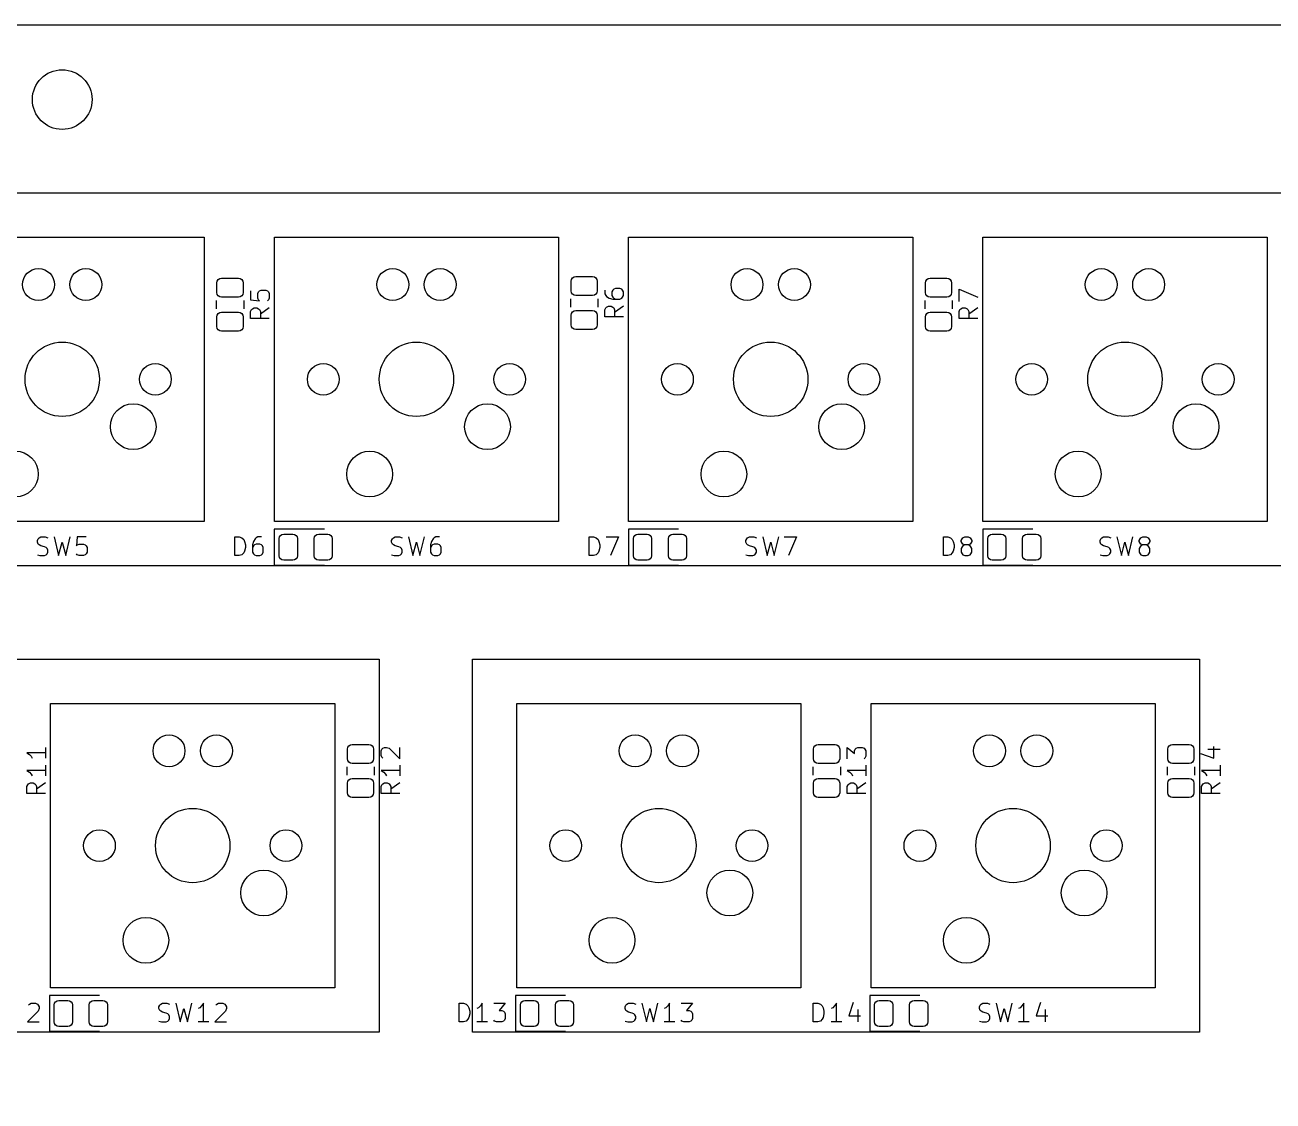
# Model space of a CAD drawing. Header units: millimetres. Extents: x 0 to 485, y -84 to 360.
# Drawn here: x 376 to 442.9, y 194.3 to 252 of the extents above; entities that cross this region are included whole.
import ezdxf

# ---------------------------------------------------------------- set-up
doc = ezdxf.new("R2010")
doc.units = ezdxf.units.MM
doc.layers.get('0').update_dxf_attribs({"lineweight": 25})
doc.layers.add('Import', color=16, linetype='Continuous', lineweight=25, true_color=0x800000)
doc.layers.add('Mounting Holes', color=9, linetype='Continuous', lineweight=25, true_color=0xc0c0c0)

msp = doc.modelspace()

# ---------------------------------------------------------------- linework, layer by layer
for p, q in [((292, 243), (464, 243)), ((464, 223), (292, 223)), ((337, 218), (395, 218)), ((395, 218), (395, 198)), ((400, 198), (400, 218)), ((400, 218), (439, 218)), ((439, 218), (439, 198)), ((395, 198), (337, 198)), ((439, 198), (400, 198))]:
    msp.add_line(p, q)
at = {"layer": 'Import', "flags": 128}
for points in [[(280, 252), (468, 252), (468, 18), (280, 18), (280, 252)], [(370.38, 240.62), (385.62, 240.62)], [(385.62, 240.62), (385.62, 225.38)], [(389.38, 240.62), (404.62, 240.62)], [(389.38, 225.38), (389.38, 240.62)], [(404.62, 240.62), (404.62, 225.38)], [(408.38, 240.62), (423.62, 240.62)], [(408.38, 225.38), (408.38, 240.62)], [(423.62, 240.62), (423.62, 225.38)], [(427.38, 240.62), (442.62, 240.62)], [(427.38, 225.38), (427.38, 240.62)], [(442.62, 240.62), (442.62, 225.38)], [(387.45, 238.425), (387.5457, 238.406), (387.6268, 238.3518), (387.681, 238.2707), (387.7, 238.175), (387.7, 237.65), (387.681, 237.5543), (387.6268, 237.4732), (387.5457, 237.419), (387.45, 237.4), (386.55, 237.4), (386.4543, 237.419), (386.3732, 237.4732), (386.319, 237.5543), (386.3, 237.65), (386.3, 238.175), (386.319, 238.2707), (386.3732, 238.3518), (386.4543, 238.406), (386.55, 238.425), (387.45, 238.425)], [(406.45, 238.5125), (406.5457, 238.4935), (406.6268, 238.4393), (406.681, 238.3582), (406.7, 238.2625), (406.7, 237.7375), (406.681, 237.6418), (406.6268, 237.5607), (406.5457, 237.5065), (406.45, 237.4875), (405.55, 237.4875), (405.4543, 237.5065), (405.3732, 237.5607), (405.319, 237.6418), (405.3, 237.7375), (405.3, 238.2625), (405.319, 238.3582), (405.3732, 238.4393), (405.4543, 238.4935), (405.55, 238.5125), (406.45, 238.5125)], [(425.45, 238.425), (425.5457, 238.406), (425.6268, 238.3518), (425.681, 238.2707), (425.7, 238.175), (425.7, 237.65), (425.681, 237.5543), (425.6268, 237.4732), (425.5457, 237.419), (425.45, 237.4), (424.55, 237.4), (424.4543, 237.419), (424.3732, 237.4732), (424.319, 237.5543), (424.3, 237.65), (424.3, 238.175), (424.319, 238.2707), (424.3732, 238.3518), (424.4543, 238.406), (424.55, 238.425), (425.45, 238.425)], [(388.1048, 237.7381), (388.1048, 237.2619)], [(388.4858, 237.5952), (388.5334, 237.6905)], [(388.5334, 237.6905), (388.581, 237.7381)], [(388.581, 237.7381), (388.6762, 237.7857)], [(388.6762, 237.7857), (388.9143, 237.7857)], [(388.9143, 237.7857), (389.0096, 237.7381)], [(389.0096, 237.7381), (389.0572, 237.6905)], [(389.0572, 237.6905), (389.1048, 237.5952)], [(407.1048, 237.778), (407.1048, 237.5875)], [(407.5334, 237.778), (407.4858, 237.6827)], [(407.4858, 237.6827), (407.4858, 237.4923)], [(407.581, 237.8256), (407.5334, 237.778)], [(407.6762, 237.8732), (407.581, 237.8256)], [(407.9143, 237.8732), (407.6762, 237.8732)], [(408.0096, 237.8256), (407.9143, 237.8732)], [(408.0572, 237.778), (408.0096, 237.8256)], [(408.1048, 237.6827), (408.0572, 237.778)], [(408.1048, 237.4923), (408.1048, 237.6827)], [(426.1048, 237.1667), (426.1048, 237.8333)], [(426.1048, 237.8333), (427.1048, 237.4048)], [(386.265, 237.2271), (386.265, 236.7729)], [(387.735, 237.2271), (387.735, 236.7729)], [(388.1048, 237.2619), (388.581, 237.2143)], [(388.4858, 237.3572), (388.4858, 237.5952)], [(388.5334, 237.2619), (388.4858, 237.3572)], [(388.581, 237.2143), (388.5334, 237.2619)], [(389.0572, 237.2619), (389.0096, 237.2143)], [(389.1048, 237.3572), (389.0572, 237.2619)], [(389.1048, 237.5952), (389.1048, 237.3572)], [(405.265, 237.3146), (405.265, 236.8604)], [(406.735, 237.3146), (406.735, 236.8604)], [(407.1048, 237.5875), (407.1524, 237.4923)], [(407.1524, 237.4923), (407.2001, 237.4447)], [(407.2001, 237.4447), (407.3429, 237.3494)], [(407.3429, 237.3494), (407.5334, 237.3018)], [(407.4858, 237.4923), (407.5334, 237.397)], [(407.5334, 237.397), (407.581, 237.3494)], [(407.5334, 237.3018), (407.9143, 237.3018)], [(407.581, 237.3494), (407.6762, 237.3018)], [(407.9143, 237.3018), (408.0096, 237.3494)], [(408.0096, 237.3494), (408.0572, 237.397)], [(408.0572, 237.397), (408.1048, 237.4923)], [(424.265, 237.2271), (424.265, 236.7729)], [(425.735, 237.2271), (425.735, 236.7729)], [(387.45, 236.6), (387.5457, 236.581), (387.6268, 236.5268), (387.681, 236.4457), (387.7, 236.35), (387.7, 235.825), (387.681, 235.7293), (387.6268, 235.6482), (387.5457, 235.594), (387.45, 235.575), (386.55, 235.575), (386.4543, 235.594), (386.3732, 235.6482), (386.319, 235.7293), (386.3, 235.825), (386.3, 236.35), (386.319, 236.4457), (386.3732, 236.5268), (386.4543, 236.581), (386.55, 236.6), (387.45, 236.6)], [(388.1048, 236.6429), (388.1524, 236.7381)], [(388.1048, 236.2619), (388.1048, 236.6429)], [(388.1524, 236.7381), (388.2001, 236.7857)], [(388.2001, 236.7857), (388.2953, 236.8333)], [(388.2953, 236.8333), (388.4382, 236.8333)], [(388.4382, 236.8333), (388.5334, 236.7857)], [(388.5334, 236.7857), (388.581, 236.7381)], [(388.581, 236.7381), (388.6286, 236.6429)], [(389.1048, 236.8333), (388.6286, 236.5)], [(388.6286, 236.6429), (388.6286, 236.2619)], [(406.45, 236.6875), (406.5457, 236.6685), (406.6268, 236.6143), (406.681, 236.5332), (406.7, 236.4375), (406.7, 235.9125), (406.681, 235.8168), (406.6268, 235.7357), (406.5457, 235.6815), (406.45, 235.6625), (405.55, 235.6625), (405.4543, 235.6815), (405.3732, 235.7357), (405.319, 235.8168), (405.3, 235.9125), (405.3, 236.4375), (405.319, 236.5332), (405.3732, 236.6143), (405.4543, 236.6685), (405.55, 236.6875), (406.45, 236.6875)], [(407.1048, 236.7304), (407.1524, 236.8256)], [(407.1048, 236.3494), (407.1048, 236.7304)], [(408.1048, 236.3494), (407.1048, 236.3494)], [(407.1524, 236.8256), (407.2001, 236.8732)], [(407.2001, 236.8732), (407.2953, 236.9208)], [(407.2953, 236.9208), (407.4382, 236.9208)], [(407.4382, 236.9208), (407.5334, 236.8732)], [(407.5334, 236.8732), (407.581, 236.8256)], [(407.581, 236.8256), (407.6286, 236.7304)], [(408.1048, 236.9208), (407.6286, 236.5875)], [(407.6286, 236.7304), (407.6286, 236.3494)], [(425.45, 236.6), (425.5457, 236.581), (425.6268, 236.5268), (425.681, 236.4457), (425.7, 236.35), (425.7, 235.825), (425.681, 235.7293), (425.6268, 235.6482), (425.5457, 235.594), (425.45, 235.575), (424.55, 235.575), (424.4543, 235.594), (424.3732, 235.6482), (424.319, 235.7293), (424.3, 235.825), (424.3, 236.35), (424.319, 236.4457), (424.3732, 236.5268), (424.4543, 236.581), (424.55, 236.6), (425.45, 236.6)], [(426.1048, 236.6429), (426.1524, 236.7381)], [(426.1048, 236.2619), (426.1048, 236.6429)], [(426.1524, 236.7381), (426.2001, 236.7857)], [(426.2001, 236.7857), (426.2953, 236.8333)], [(426.2953, 236.8333), (426.4382, 236.8333)], [(426.4382, 236.8333), (426.5334, 236.7857)], [(426.5334, 236.7857), (426.581, 236.7381)], [(426.581, 236.7381), (426.6286, 236.6429)], [(427.1048, 236.8333), (426.6286, 236.5)], [(426.6286, 236.6429), (426.6286, 236.2619)], [(389.1048, 236.2619), (388.1048, 236.2619)], [(427.1048, 236.2619), (426.1048, 236.2619)], [(385.62, 225.38), (370.38, 225.38)], [(389.3775, 224.96), (389.3775, 223.04)], [(392.0625, 224.96), (389.3775, 224.96)], [(404.62, 225.38), (389.38, 225.38)], [(408.3775, 224.96), (408.3775, 223.04)], [(411.0625, 224.96), (408.3775, 224.96)], [(423.62, 225.38), (408.38, 225.38)], [(427.3775, 224.96), (427.3775, 223.04)], [(430.0625, 224.96), (427.3775, 224.96)], [(442.62, 225.38), (427.38, 225.38)], [(376.6667, 224.3547), (376.7143, 224.45)], [(376.6667, 224.2595), (376.6667, 224.3547)], [(376.7143, 224.1642), (376.6667, 224.2595)], [(376.7143, 224.45), (376.7619, 224.4976)], [(376.7619, 224.4976), (376.8571, 224.5452)], [(376.8571, 224.5452), (377.0952, 224.5452)], [(377.0952, 224.5452), (377.2381, 224.4976)], [(377.5714, 224.5452), (377.8095, 223.5452)], [(377.8095, 223.5452), (378, 224.2595)], [(378, 224.2595), (378.1905, 223.5452)], [(378.1905, 223.5452), (378.4286, 224.5452)], [(378.8095, 224.5452), (378.7619, 224.069)], [(379.2857, 224.5452), (378.8095, 224.5452)], [(387.2619, 223.5452), (387.2619, 224.5452)], [(387.2619, 224.5452), (387.5, 224.5452)], [(387.5, 224.5452), (387.6429, 224.4976)], [(387.6429, 224.4976), (387.7381, 224.4023)], [(387.7381, 224.4023), (387.7857, 224.3071)], [(387.7857, 224.3071), (387.8333, 224.1166)], [(388.2619, 224.3071), (388.2143, 224.1166)], [(388.3571, 224.45), (388.2619, 224.3071)], [(388.4048, 224.4976), (388.3571, 224.45)], [(388.5, 224.5452), (388.4048, 224.4976)], [(388.6905, 224.5452), (388.5, 224.5452)], [(389.6375, 224.4563), (389.6561, 224.5495), (389.7089, 224.6286), (389.788, 224.6815), (389.8812, 224.7), (390.3687, 224.7), (390.462, 224.6815), (390.5411, 224.6286), (390.5939, 224.5495), (390.6125, 224.4563), (390.6125, 223.5438), (390.5939, 223.4505), (390.5411, 223.3714), (390.462, 223.3186), (390.3687, 223.3), (389.8812, 223.3), (389.788, 223.3186), (389.7089, 223.3714), (389.6561, 223.4505), (389.6375, 223.5438), (389.6375, 224.4563)], [(391.5125, 224.4563), (391.5311, 224.5495), (391.5839, 224.6286), (391.663, 224.6815), (391.7562, 224.7), (392.2437, 224.7), (392.337, 224.6815), (392.4161, 224.6286), (392.4689, 224.5495), (392.4875, 224.4563), (392.4875, 223.5438), (392.4689, 223.4505), (392.4161, 223.3714), (392.337, 223.3186), (392.2437, 223.3), (391.7562, 223.3), (391.663, 223.3186), (391.5839, 223.3714), (391.5311, 223.4505), (391.5125, 223.5438), (391.5125, 224.4563)], [(395.6667, 224.3547), (395.7143, 224.45)], [(395.6667, 224.2595), (395.6667, 224.3547)], [(395.7143, 224.1642), (395.6667, 224.2595)], [(395.7143, 224.45), (395.7619, 224.4976)], [(395.7619, 224.4976), (395.8571, 224.5452)], [(395.8571, 224.5452), (396.0952, 224.5452)], [(396.0952, 224.5452), (396.2381, 224.4976)], [(396.5714, 224.5452), (396.8095, 223.5452)], [(396.8095, 223.5452), (397, 224.2595)], [(397, 224.2595), (397.1905, 223.5452)], [(397.1905, 223.5452), (397.4286, 224.5452)], [(397.8095, 224.3071), (397.7619, 224.1166)], [(397.9048, 224.45), (397.8095, 224.3071)], [(397.9524, 224.4976), (397.9048, 224.45)], [(398.0476, 224.5452), (397.9524, 224.4976)], [(398.2381, 224.5452), (398.0476, 224.5452)], [(406.2619, 223.5452), (406.2619, 224.5452)], [(406.2619, 224.5452), (406.5, 224.5452)], [(406.5, 224.5452), (406.6429, 224.4976)], [(406.6429, 224.4976), (406.7381, 224.4023)], [(406.7381, 224.4023), (406.7857, 224.3071)], [(406.7857, 224.3071), (406.8333, 224.1166)], [(407.1667, 224.5452), (407.8333, 224.5452)], [(407.8333, 224.5452), (407.4048, 223.5452)], [(408.6375, 224.4563), (408.6561, 224.5495), (408.7089, 224.6286), (408.788, 224.6815), (408.8812, 224.7), (409.3687, 224.7), (409.462, 224.6815), (409.5411, 224.6286), (409.5939, 224.5495), (409.6125, 224.4563), (409.6125, 223.5438), (409.5939, 223.4505), (409.5411, 223.3714), (409.462, 223.3186), (409.3687, 223.3), (408.8812, 223.3), (408.788, 223.3186), (408.7089, 223.3714), (408.6561, 223.4505), (408.6375, 223.5438), (408.6375, 224.4563)], [(410.5125, 224.4563), (410.5311, 224.5495), (410.5839, 224.6286), (410.663, 224.6815), (410.7562, 224.7), (411.2437, 224.7), (411.337, 224.6815), (411.4161, 224.6286), (411.4689, 224.5495), (411.4875, 224.4563), (411.4875, 223.5438), (411.4689, 223.4505), (411.4161, 223.3714), (411.337, 223.3186), (411.2437, 223.3), (410.7562, 223.3), (410.663, 223.3186), (410.5839, 223.3714), (410.5311, 223.4505), (410.5125, 223.5438), (410.5125, 224.4563)], [(414.6667, 224.3547), (414.7143, 224.45)], [(414.6667, 224.2595), (414.6667, 224.3547)], [(414.7143, 224.1642), (414.6667, 224.2595)], [(414.7143, 224.45), (414.7619, 224.4976)], [(414.7619, 224.4976), (414.8571, 224.5452)], [(414.8571, 224.5452), (415.0952, 224.5452)], [(415.0952, 224.5452), (415.2381, 224.4976)], [(415.5714, 224.5452), (415.8095, 223.5452)], [(415.8095, 223.5452), (416, 224.2595)], [(416, 224.2595), (416.1905, 223.5452)], [(416.1905, 223.5452), (416.4286, 224.5452)], [(416.7143, 224.5452), (417.381, 224.5452)], [(417.381, 224.5452), (416.9524, 223.5452)], [(425.2619, 223.5452), (425.2619, 224.5452)], [(425.2619, 224.5452), (425.5, 224.5452)], [(425.5, 224.5452), (425.6429, 224.4976)], [(425.6429, 224.4976), (425.7381, 224.4023)], [(425.7381, 224.4023), (425.7857, 224.3071)], [(425.7857, 224.3071), (425.8333, 224.1166)], [(426.2143, 224.3547), (426.2619, 224.45)], [(426.2143, 224.3071), (426.2143, 224.3547)], [(426.2619, 224.2119), (426.2143, 224.3071)], [(426.2619, 224.45), (426.3095, 224.4976)], [(426.3095, 224.4976), (426.4048, 224.5452)], [(426.4048, 224.5452), (426.5952, 224.5452)], [(426.5952, 224.5452), (426.6905, 224.4976)], [(426.6905, 224.4976), (426.7381, 224.45)], [(426.7381, 224.45), (426.7857, 224.3547)], [(426.7857, 224.3071), (426.7381, 224.2119)], [(426.7857, 224.3547), (426.7857, 224.3071)], [(427.6375, 224.4563), (427.6561, 224.5495), (427.7089, 224.6286), (427.788, 224.6815), (427.8812, 224.7), (428.3687, 224.7), (428.462, 224.6815), (428.5411, 224.6286), (428.5939, 224.5495), (428.6125, 224.4563), (428.6125, 223.5438), (428.5939, 223.4505), (428.5411, 223.3714), (428.462, 223.3186), (428.3687, 223.3), (427.8812, 223.3), (427.788, 223.3186), (427.7089, 223.3714), (427.6561, 223.4505), (427.6375, 223.5438), (427.6375, 224.4563)], [(429.5125, 224.4563), (429.5311, 224.5495), (429.5839, 224.6286), (429.663, 224.6815), (429.7562, 224.7), (430.2437, 224.7), (430.337, 224.6815), (430.4161, 224.6286), (430.4689, 224.5495), (430.4875, 224.4563), (430.4875, 223.5438), (430.4689, 223.4505), (430.4161, 223.3714), (430.337, 223.3186), (430.2437, 223.3), (429.7562, 223.3), (429.663, 223.3186), (429.5839, 223.3714), (429.5311, 223.4505), (429.5125, 223.5438), (429.5125, 224.4563)], [(433.6667, 224.3547), (433.7143, 224.45)], [(433.6667, 224.2595), (433.6667, 224.3547)], [(433.7143, 224.1642), (433.6667, 224.2595)], [(433.7143, 224.45), (433.7619, 224.4976)], [(433.7619, 224.4976), (433.8571, 224.5452)], [(433.8571, 224.5452), (434.0952, 224.5452)], [(434.0952, 224.5452), (434.2381, 224.4976)], [(434.5714, 224.5452), (434.8095, 223.5452)], [(434.8095, 223.5452), (435, 224.2595)], [(435, 224.2595), (435.1905, 223.5452)], [(435.1905, 223.5452), (435.4286, 224.5452)], [(435.7619, 224.3547), (435.8095, 224.45)], [(435.7619, 224.3071), (435.7619, 224.3547)], [(435.8095, 224.2119), (435.7619, 224.3071)], [(435.8095, 224.45), (435.8571, 224.4976)], [(435.8571, 224.4976), (435.9524, 224.5452)], [(435.9524, 224.5452), (436.1429, 224.5452)], [(436.1429, 224.5452), (436.2381, 224.4976)], [(436.2381, 224.4976), (436.2857, 224.45)], [(436.2857, 224.45), (436.3333, 224.3547)], [(436.3333, 224.3071), (436.2857, 224.2119)], [(436.3333, 224.3547), (436.3333, 224.3071)], [(376.6667, 223.5928), (376.8095, 223.5452)], [(376.7619, 224.1166), (376.7143, 224.1642)], [(376.8571, 224.069), (376.7619, 224.1166)], [(377.0476, 224.0214), (376.8571, 224.069)], [(377.1429, 223.9738), (377.0476, 224.0214)], [(377.0476, 223.5452), (377.1429, 223.5928)], [(377.1905, 223.9261), (377.1429, 223.9738)], [(377.1429, 223.5928), (377.1905, 223.6404)], [(377.2381, 223.8309), (377.1905, 223.9261)], [(377.1905, 223.6404), (377.2381, 223.7357)], [(377.2381, 223.7357), (377.2381, 223.8309)], [(378.7619, 224.069), (378.8095, 224.1166)], [(378.8095, 223.5928), (378.7619, 223.6404)], [(378.8095, 224.1166), (378.9048, 224.1642)], [(378.9048, 223.5452), (378.8095, 223.5928)], [(378.9048, 224.1642), (379.1429, 224.1642)], [(379.1429, 224.1642), (379.2381, 224.1166)], [(379.2381, 223.5928), (379.1429, 223.5452)], [(379.2381, 224.1166), (379.2857, 224.069)], [(379.2857, 223.6404), (379.2381, 223.5928)], [(379.2857, 224.069), (379.3333, 223.9738)], [(379.3333, 223.7357), (379.2857, 223.6404)], [(379.3333, 223.9738), (379.3333, 223.7357)], [(387.6429, 223.5928), (387.5, 223.5452)], [(387.7381, 223.688), (387.6429, 223.5928)], [(387.7857, 223.7833), (387.7381, 223.688)], [(387.8333, 223.9738), (387.7857, 223.7833)], [(387.8333, 224.1166), (387.8333, 223.9738)], [(388.2143, 224.1166), (388.2143, 223.7357)], [(388.2619, 224.069), (388.2143, 223.9738)], [(388.2143, 223.7357), (388.2619, 223.6404)], [(388.3095, 224.1166), (388.2619, 224.069)], [(388.2619, 223.6404), (388.3095, 223.5928)], [(388.4048, 224.1642), (388.3095, 224.1166)], [(388.3095, 223.5928), (388.4048, 223.5452)], [(388.5952, 224.1642), (388.4048, 224.1642)], [(388.6905, 224.1166), (388.5952, 224.1642)], [(388.5952, 223.5452), (388.6905, 223.5928)], [(388.7381, 224.069), (388.6905, 224.1166)], [(388.6905, 223.5928), (388.7381, 223.6404)], [(388.7857, 223.9738), (388.7381, 224.069)], [(388.7381, 223.6404), (388.7857, 223.7357)], [(388.7857, 223.7357), (388.7857, 223.9738)], [(395.6667, 223.5928), (395.8095, 223.5452)], [(395.7619, 224.1166), (395.7143, 224.1642)], [(395.8571, 224.069), (395.7619, 224.1166)], [(396.0476, 224.0214), (395.8571, 224.069)], [(396.1429, 223.9738), (396.0476, 224.0214)], [(396.0476, 223.5452), (396.1429, 223.5928)], [(396.1905, 223.9261), (396.1429, 223.9738)], [(396.1429, 223.5928), (396.1905, 223.6404)], [(396.2381, 223.8309), (396.1905, 223.9261)], [(396.1905, 223.6404), (396.2381, 223.7357)], [(396.2381, 223.7357), (396.2381, 223.8309)], [(397.7619, 224.1166), (397.7619, 223.7357)], [(397.8095, 224.069), (397.7619, 223.9738)], [(397.7619, 223.7357), (397.8095, 223.6404)], [(397.8571, 224.1166), (397.8095, 224.069)], [(397.8095, 223.6404), (397.8571, 223.5928)], [(397.9524, 224.1642), (397.8571, 224.1166)], [(397.8571, 223.5928), (397.9524, 223.5452)], [(398.1429, 224.1642), (397.9524, 224.1642)], [(398.2381, 224.1166), (398.1429, 224.1642)], [(398.1429, 223.5452), (398.2381, 223.5928)], [(398.2857, 224.069), (398.2381, 224.1166)], [(398.2381, 223.5928), (398.2857, 223.6404)], [(398.3333, 223.9738), (398.2857, 224.069)], [(398.2857, 223.6404), (398.3333, 223.7357)], [(398.3333, 223.7357), (398.3333, 223.9738)], [(406.6429, 223.5928), (406.5, 223.5452)], [(406.7381, 223.688), (406.6429, 223.5928)], [(406.7857, 223.7833), (406.7381, 223.688)], [(406.8333, 223.9738), (406.7857, 223.7833)], [(406.8333, 224.1166), (406.8333, 223.9738)], [(414.6667, 223.5928), (414.8095, 223.5452)], [(414.7619, 224.1166), (414.7143, 224.1642)], [(414.8571, 224.069), (414.7619, 224.1166)], [(415.0476, 224.0214), (414.8571, 224.069)], [(415.1429, 223.9738), (415.0476, 224.0214)], [(415.0476, 223.5452), (415.1429, 223.5928)], [(415.1905, 223.9261), (415.1429, 223.9738)], [(415.1429, 223.5928), (415.1905, 223.6404)], [(415.2381, 223.8309), (415.1905, 223.9261)], [(415.1905, 223.6404), (415.2381, 223.7357)], [(415.2381, 223.7357), (415.2381, 223.8309)], [(425.6429, 223.5928), (425.5, 223.5452)], [(425.7381, 223.688), (425.6429, 223.5928)], [(425.7857, 223.7833), (425.7381, 223.688)], [(425.8333, 223.9738), (425.7857, 223.7833)], [(425.8333, 224.1166), (425.8333, 223.9738)], [(426.2619, 224.0214), (426.2143, 223.9261)], [(426.2143, 223.9261), (426.2143, 223.7357)], [(426.2143, 223.7357), (426.2619, 223.6404)], [(426.3095, 224.1642), (426.2619, 224.2119)], [(426.3095, 224.069), (426.2619, 224.0214)], [(426.2619, 223.6404), (426.3095, 223.5928)], [(426.4048, 224.1166), (426.3095, 224.1642)], [(426.4048, 224.1166), (426.3095, 224.069)], [(426.3095, 223.5928), (426.4048, 223.5452)], [(426.5952, 224.1166), (426.4048, 224.1166)], [(426.6905, 224.1642), (426.5952, 224.1166)], [(426.6905, 224.069), (426.5952, 224.1166)], [(426.5952, 223.5452), (426.6905, 223.5928)], [(426.7381, 224.2119), (426.6905, 224.1642)], [(426.7381, 224.0214), (426.6905, 224.069)], [(426.6905, 223.5928), (426.7381, 223.6404)], [(426.7857, 223.9261), (426.7381, 224.0214)], [(426.7381, 223.6404), (426.7857, 223.7357)], [(426.7857, 223.7357), (426.7857, 223.9261)], [(433.6667, 223.5928), (433.8095, 223.5452)], [(433.7619, 224.1166), (433.7143, 224.1642)], [(433.8571, 224.069), (433.7619, 224.1166)], [(434.0476, 224.0214), (433.8571, 224.069)], [(434.1429, 223.9738), (434.0476, 224.0214)], [(434.0476, 223.5452), (434.1429, 223.5928)], [(434.1905, 223.9261), (434.1429, 223.9738)], [(434.1429, 223.5928), (434.1905, 223.6404)], [(434.2381, 223.8309), (434.1905, 223.9261)], [(434.1905, 223.6404), (434.2381, 223.7357)], [(434.2381, 223.7357), (434.2381, 223.8309)], [(435.8095, 224.0214), (435.7619, 223.9261)], [(435.7619, 223.9261), (435.7619, 223.7357)], [(435.7619, 223.7357), (435.8095, 223.6404)], [(435.8571, 224.1642), (435.8095, 224.2119)], [(435.8571, 224.069), (435.8095, 224.0214)], [(435.8095, 223.6404), (435.8571, 223.5928)], [(435.9524, 224.1166), (435.8571, 224.1642)], [(435.9524, 224.1166), (435.8571, 224.069)], [(435.8571, 223.5928), (435.9524, 223.5452)], [(436.1429, 224.1166), (435.9524, 224.1166)], [(436.2381, 224.1642), (436.1429, 224.1166)], [(436.2381, 224.069), (436.1429, 224.1166)], [(436.1429, 223.5452), (436.2381, 223.5928)], [(436.2857, 224.2119), (436.2381, 224.1642)], [(436.2857, 224.0214), (436.2381, 224.069)], [(436.2381, 223.5928), (436.2857, 223.6404)], [(436.3333, 223.9261), (436.2857, 224.0214)], [(436.2857, 223.6404), (436.3333, 223.7357)], [(436.3333, 223.7357), (436.3333, 223.9261)], [(376.8095, 223.5452), (377.0476, 223.5452)], [(379.1429, 223.5452), (378.9048, 223.5452)], [(387.5, 223.5452), (387.2619, 223.5452)], [(388.4048, 223.5452), (388.5952, 223.5452)], [(389.3775, 223.04), (392.0625, 223.04)], [(395.8095, 223.5452), (396.0476, 223.5452)], [(397.9524, 223.5452), (398.1429, 223.5452)], [(406.5, 223.5452), (406.2619, 223.5452)], [(408.3775, 223.04), (411.0625, 223.04)], [(414.8095, 223.5452), (415.0476, 223.5452)], [(425.5, 223.5452), (425.2619, 223.5452)], [(426.4048, 223.5452), (426.5952, 223.5452)], [(427.3775, 223.04), (430.0625, 223.04)], [(433.8095, 223.5452), (434.0476, 223.5452)], [(435.9524, 223.5452), (436.1429, 223.5452)], [(377.38, 215.62), (392.62, 215.62)], [(377.38, 200.38), (377.38, 215.62)], [(392.62, 215.62), (392.62, 200.38)], [(402.38, 215.62), (417.62, 215.62)], [(402.38, 200.38), (402.38, 215.62)], [(417.62, 215.62), (417.62, 200.38)], [(421.38, 215.62), (436.62, 215.62)], [(421.38, 200.38), (421.38, 215.62)], [(436.62, 215.62), (436.62, 200.38)], [(377.1048, 212.9762), (376.1048, 212.9762)], [(376.1048, 212.9762), (376.2477, 212.881)], [(376.2477, 212.881), (376.3429, 212.7857)], [(377.1048, 213.2619), (377.1048, 212.6905)], [(394.45, 213.425), (394.5457, 213.406), (394.6268, 213.3518), (394.681, 213.2707), (394.7, 213.175), (394.7, 212.65), (394.681, 212.5543), (394.6268, 212.4732), (394.5457, 212.419), (394.45, 212.4), (393.55, 212.4), (393.4543, 212.419), (393.3732, 212.4732), (393.319, 212.5543), (393.3, 212.65), (393.3, 213.175), (393.319, 213.2707), (393.3732, 213.3518), (393.4543, 213.406), (393.55, 213.425), (394.45, 213.425)], [(395.1048, 213.0714), (395.1524, 213.1667)], [(395.1048, 212.8333), (395.1048, 213.0714)], [(395.1524, 213.1667), (395.2001, 213.2143)], [(395.2001, 213.2143), (395.2953, 213.2619)], [(395.2953, 213.2619), (395.3905, 213.2619)], [(395.3905, 213.2619), (395.5334, 213.2143)], [(395.5334, 213.2143), (396.1048, 212.6429)], [(396.1048, 212.6429), (396.1048, 213.2619)], [(419.45, 213.425), (419.5457, 213.406), (419.6268, 213.3518), (419.681, 213.2707), (419.7, 213.175), (419.7, 212.65), (419.681, 212.5543), (419.6268, 212.4732), (419.5457, 212.419), (419.45, 212.4), (418.55, 212.4), (418.4543, 212.419), (418.3732, 212.4732), (418.319, 212.5543), (418.3, 212.65), (418.3, 213.175), (418.319, 213.2707), (418.3732, 213.3518), (418.4543, 213.406), (418.55, 213.425), (419.45, 213.425)], [(420.1048, 212.6429), (420.1048, 213.2619)], [(420.1048, 213.2619), (420.4858, 212.9286)], [(420.4858, 213.0714), (420.5334, 213.1667)], [(420.4858, 212.9286), (420.4858, 213.0714)], [(420.5334, 213.1667), (420.581, 213.2143)], [(420.581, 213.2143), (420.6762, 213.2619)], [(420.6762, 213.2619), (420.9143, 213.2619)], [(420.9143, 213.2619), (421.0096, 213.2143)], [(421.0096, 213.2143), (421.0572, 213.1667)], [(421.0572, 213.1667), (421.1048, 213.0714)], [(421.1048, 213.0714), (421.1048, 212.7857)], [(438.45, 213.425), (438.5457, 213.406), (438.6268, 213.3518), (438.681, 213.2707), (438.7, 213.175), (438.7, 212.65), (438.681, 212.5543), (438.6268, 212.4732), (438.5457, 212.419), (438.45, 212.4), (437.55, 212.4), (437.4543, 212.419), (437.3732, 212.4732), (437.319, 212.5543), (437.3, 212.65), (437.3, 213.175), (437.319, 213.2707), (437.3732, 213.3518), (437.4543, 213.406), (437.55, 213.425), (438.45, 213.425)], [(439.0572, 212.9286), (439.7715, 212.6905)], [(439.4382, 213.1667), (440.1048, 213.1667)], [(439.7715, 212.6905), (439.7715, 213.3095)], [(376.3429, 212.7857), (376.3905, 212.6905)], [(377.1048, 212.3095), (377.1048, 211.7381)], [(393.265, 212.2271), (393.265, 211.7729)], [(394.735, 212.2271), (394.735, 211.7729)], [(395.1524, 212.7381), (395.1048, 212.8333)], [(395.2001, 212.6905), (395.1524, 212.7381)], [(396.1048, 212.3095), (396.1048, 211.7381)], [(418.265, 212.2271), (418.265, 211.7729)], [(419.735, 212.2271), (419.735, 211.7729)], [(421.0572, 212.6905), (421.0096, 212.6429)], [(421.1048, 212.7857), (421.0572, 212.6905)], [(421.1048, 212.3095), (421.1048, 211.7381)], [(437.265, 212.2271), (437.265, 211.7729)], [(438.735, 212.2271), (438.735, 211.7729)], [(440.1048, 212.3095), (440.1048, 211.7381)], [(377.1048, 212.0238), (376.1048, 212.0238)], [(376.1048, 212.0238), (376.2477, 211.9286)], [(376.2477, 211.9286), (376.3429, 211.8333)], [(376.3429, 211.8333), (376.3905, 211.7381)], [(394.45, 211.6), (394.5457, 211.581), (394.6268, 211.5268), (394.681, 211.4457), (394.7, 211.35), (394.7, 210.825), (394.681, 210.7293), (394.6268, 210.6482), (394.5457, 210.594), (394.45, 210.575), (393.55, 210.575), (393.4543, 210.594), (393.3732, 210.6482), (393.319, 210.7293), (393.3, 210.825), (393.3, 211.35), (393.319, 211.4457), (393.3732, 211.5268), (393.4543, 211.581), (393.55, 211.6), (394.45, 211.6)], [(396.1048, 212.0238), (395.1048, 212.0238)], [(395.1048, 212.0238), (395.2477, 211.9286)], [(395.2477, 211.9286), (395.3429, 211.8333)], [(395.3429, 211.8333), (395.3905, 211.7381)], [(419.45, 211.6), (419.5457, 211.581), (419.6268, 211.5268), (419.681, 211.4457), (419.7, 211.35), (419.7, 210.825), (419.681, 210.7293), (419.6268, 210.6482), (419.5457, 210.594), (419.45, 210.575), (418.55, 210.575), (418.4543, 210.594), (418.3732, 210.6482), (418.319, 210.7293), (418.3, 210.825), (418.3, 211.35), (418.319, 211.4457), (418.3732, 211.5268), (418.4543, 211.581), (418.55, 211.6), (419.45, 211.6)], [(421.1048, 212.0238), (420.1048, 212.0238)], [(420.1048, 212.0238), (420.2477, 211.9286)], [(420.2477, 211.9286), (420.3429, 211.8333)], [(420.3429, 211.8333), (420.3905, 211.7381)], [(438.45, 211.6), (438.5457, 211.581), (438.6268, 211.5268), (438.681, 211.4457), (438.7, 211.35), (438.7, 210.825), (438.681, 210.7293), (438.6268, 210.6482), (438.5457, 210.594), (438.45, 210.575), (437.55, 210.575), (437.4543, 210.594), (437.3732, 210.6482), (437.319, 210.7293), (437.3, 210.825), (437.3, 211.35), (437.319, 211.4457), (437.3732, 211.5268), (437.4543, 211.581), (437.55, 211.6), (438.45, 211.6)], [(440.1048, 212.0238), (439.1048, 212.0238)], [(439.1048, 212.0238), (439.2477, 211.9286)], [(439.2477, 211.9286), (439.3429, 211.8333)], [(439.3429, 211.8333), (439.3905, 211.7381)], [(376.1048, 211.1667), (376.1524, 211.2619)], [(376.1048, 210.7857), (376.1048, 211.1667)], [(376.1524, 211.2619), (376.2001, 211.3095)], [(376.2001, 211.3095), (376.2953, 211.3572)], [(376.2953, 211.3572), (376.4382, 211.3572)], [(376.4382, 211.3572), (376.5334, 211.3095)], [(376.5334, 211.3095), (376.581, 211.2619)], [(376.581, 211.2619), (376.6286, 211.1667)], [(377.1048, 211.3572), (376.6286, 211.0238)], [(376.6286, 211.1667), (376.6286, 210.7857)], [(395.1048, 211.1667), (395.1524, 211.2619)], [(395.1048, 210.7857), (395.1048, 211.1667)], [(395.1524, 211.2619), (395.2001, 211.3095)], [(395.2001, 211.3095), (395.2953, 211.3572)], [(395.2953, 211.3572), (395.4382, 211.3572)], [(395.4382, 211.3572), (395.5334, 211.3095)], [(395.5334, 211.3095), (395.581, 211.2619)], [(395.581, 211.2619), (395.6286, 211.1667)], [(396.1048, 211.3572), (395.6286, 211.0238)], [(395.6286, 211.1667), (395.6286, 210.7857)], [(420.1048, 211.1667), (420.1524, 211.2619)], [(420.1048, 210.7857), (420.1048, 211.1667)], [(420.1524, 211.2619), (420.2001, 211.3095)], [(420.2001, 211.3095), (420.2953, 211.3572)], [(420.2953, 211.3572), (420.4382, 211.3572)], [(420.4382, 211.3572), (420.5334, 211.3095)], [(420.5334, 211.3095), (420.581, 211.2619)], [(420.581, 211.2619), (420.6286, 211.1667)], [(421.1048, 211.3572), (420.6286, 211.0238)], [(420.6286, 211.1667), (420.6286, 210.7857)], [(439.1048, 211.1667), (439.1524, 211.2619)], [(439.1048, 210.7857), (439.1048, 211.1667)], [(439.1524, 211.2619), (439.2001, 211.3095)], [(439.2001, 211.3095), (439.2953, 211.3572)], [(439.2953, 211.3572), (439.4382, 211.3572)], [(439.4382, 211.3572), (439.5334, 211.3095)], [(439.5334, 211.3095), (439.581, 211.2619)], [(439.581, 211.2619), (439.6286, 211.1667)], [(440.1048, 211.3572), (439.6286, 211.0238)], [(439.6286, 211.1667), (439.6286, 210.7857)], [(377.1048, 210.7857), (376.1048, 210.7857)], [(396.1048, 210.7857), (395.1048, 210.7857)], [(421.1048, 210.7857), (420.1048, 210.7857)], [(440.1048, 210.7857), (439.1048, 210.7857)], [(392.62, 200.38), (377.38, 200.38)], [(417.62, 200.38), (402.38, 200.38)], [(436.62, 200.38), (421.38, 200.38)], [(376.1905, 199.45), (376.2381, 199.4976)], [(376.2381, 199.4976), (376.3333, 199.5452)], [(376.3333, 199.5452), (376.5714, 199.5452)], [(376.5714, 199.5452), (376.6667, 199.4976)], [(376.6667, 199.4976), (376.7143, 199.45)], [(377.315, 199.96), (377.315, 198.04)], [(380, 199.96), (377.315, 199.96)], [(377.575, 199.4563), (377.5936, 199.5495), (377.6464, 199.6286), (377.7255, 199.6815), (377.8188, 199.7), (378.3062, 199.7), (378.3995, 199.6815), (378.4786, 199.6286), (378.5314, 199.5495), (378.55, 199.4563), (378.55, 198.5438), (378.5314, 198.4505), (378.4786, 198.3714), (378.3995, 198.3186), (378.3062, 198.3), (377.8188, 198.3), (377.7255, 198.3186), (377.6464, 198.3714), (377.5936, 198.4505), (377.575, 198.5438), (377.575, 199.4563)], [(379.45, 199.4563), (379.4686, 199.5495), (379.5214, 199.6286), (379.6005, 199.6815), (379.6938, 199.7), (380.1812, 199.7), (380.2745, 199.6815), (380.3536, 199.6286), (380.4064, 199.5495), (380.425, 199.4563), (380.425, 198.5438), (380.4064, 198.4505), (380.3536, 198.3714), (380.2745, 198.3186), (380.1812, 198.3), (379.6938, 198.3), (379.6005, 198.3186), (379.5214, 198.3714), (379.4686, 198.4505), (379.45, 198.5438), (379.45, 199.4563)], [(383.2381, 199.45), (383.2857, 199.4976)], [(383.2857, 199.4976), (383.381, 199.5452)], [(383.381, 199.5452), (383.619, 199.5452)], [(383.619, 199.5452), (383.7619, 199.4976)], [(384.0952, 199.5452), (384.3333, 198.5452)], [(384.7143, 198.5452), (384.9524, 199.5452)], [(385.5714, 199.5452), (385.4762, 199.4023)], [(385.5714, 198.5452), (385.5714, 199.5452)], [(386.2381, 199.45), (386.2857, 199.4976)], [(386.2857, 199.4976), (386.381, 199.5452)], [(386.381, 199.5452), (386.619, 199.5452)], [(386.619, 199.5452), (386.7143, 199.4976)], [(386.7143, 199.4976), (386.7619, 199.45)], [(399.2857, 198.5452), (399.2857, 199.5452)], [(399.2857, 199.5452), (399.5238, 199.5452)], [(399.5238, 199.5452), (399.6667, 199.4976)], [(399.6667, 199.4976), (399.7619, 199.4023)], [(400.5238, 199.5452), (400.4286, 199.4023)], [(400.5238, 198.5452), (400.5238, 199.5452)], [(401.1429, 199.5452), (401.7619, 199.5452)], [(401.7619, 199.5452), (401.4286, 199.1642)], [(402.315, 199.96), (402.315, 198.04)], [(405, 199.96), (402.315, 199.96)], [(402.575, 199.4563), (402.5936, 199.5495), (402.6464, 199.6286), (402.7255, 199.6815), (402.8188, 199.7), (403.3062, 199.7), (403.3995, 199.6815), (403.4786, 199.6286), (403.5314, 199.5495), (403.55, 199.4563), (403.55, 198.5438), (403.5314, 198.4505), (403.4786, 198.3714), (403.3995, 198.3186), (403.3062, 198.3), (402.8188, 198.3), (402.7255, 198.3186), (402.6464, 198.3714), (402.5936, 198.4505), (402.575, 198.5438), (402.575, 199.4563)], [(404.45, 199.4563), (404.4686, 199.5495), (404.5214, 199.6286), (404.6005, 199.6815), (404.6938, 199.7), (405.1812, 199.7), (405.2745, 199.6815), (405.3536, 199.6286), (405.4064, 199.5495), (405.425, 199.4563), (405.425, 198.5438), (405.4064, 198.4505), (405.3536, 198.3714), (405.2745, 198.3186), (405.1812, 198.3), (404.6938, 198.3), (404.6005, 198.3186), (404.5214, 198.3714), (404.4686, 198.4505), (404.45, 198.5438), (404.45, 199.4563)], [(408.2381, 199.45), (408.2857, 199.4976)], [(408.2857, 199.4976), (408.381, 199.5452)], [(408.381, 199.5452), (408.619, 199.5452)], [(408.619, 199.5452), (408.7619, 199.4976)], [(409.0952, 199.5452), (409.3333, 198.5452)], [(409.7143, 198.5452), (409.9524, 199.5452)], [(410.5714, 199.5452), (410.4762, 199.4023)], [(410.5714, 198.5452), (410.5714, 199.5452)], [(411.1905, 199.5452), (411.8095, 199.5452)], [(411.8095, 199.5452), (411.4762, 199.1642)], [(418.2857, 198.5452), (418.2857, 199.5452)], [(418.2857, 199.5452), (418.5238, 199.5452)], [(418.5238, 199.5452), (418.6667, 199.4976)], [(418.6667, 199.4976), (418.7619, 199.4023)], [(419.5238, 199.5452), (419.4286, 199.4023)], [(419.5238, 198.5452), (419.5238, 199.5452)], [(420.4286, 199.5928), (420.1905, 198.8785)], [(421.315, 199.96), (421.315, 198.04)], [(424, 199.96), (421.315, 199.96)], [(421.575, 199.4563), (421.5936, 199.5495), (421.6464, 199.6286), (421.7255, 199.6815), (421.8188, 199.7), (422.3062, 199.7), (422.3995, 199.6815), (422.4786, 199.6286), (422.5314, 199.5495), (422.55, 199.4563), (422.55, 198.5438), (422.5314, 198.4505), (422.4786, 198.3714), (422.3995, 198.3186), (422.3062, 198.3), (421.8188, 198.3), (421.7255, 198.3186), (421.6464, 198.3714), (421.5936, 198.4505), (421.575, 198.5438), (421.575, 199.4563)], [(423.45, 199.4563), (423.4686, 199.5495), (423.5214, 199.6286), (423.6005, 199.6815), (423.6938, 199.7), (424.1812, 199.7), (424.2745, 199.6815), (424.3536, 199.6286), (424.4064, 199.5495), (424.425, 199.4563), (424.425, 198.5438), (424.4064, 198.4505), (424.3536, 198.3714), (424.2745, 198.3186), (424.1812, 198.3), (423.6938, 198.3), (423.6005, 198.3186), (423.5214, 198.3714), (423.4686, 198.4505), (423.45, 198.5438), (423.45, 199.4563)], [(427.2381, 199.45), (427.2857, 199.4976)], [(427.2857, 199.4976), (427.381, 199.5452)], [(427.381, 199.5452), (427.619, 199.5452)], [(427.619, 199.5452), (427.7619, 199.4976)], [(428.0952, 199.5452), (428.3333, 198.5452)], [(428.7143, 198.5452), (428.9524, 199.5452)], [(429.5714, 199.5452), (429.4762, 199.4023)], [(429.5714, 198.5452), (429.5714, 199.5452)], [(430.4762, 199.5928), (430.2381, 198.8785)], [(376.7143, 199.1166), (376.1429, 198.5452)], [(376.7143, 199.45), (376.7619, 199.3547)], [(376.7619, 199.2595), (376.7143, 199.1166)], [(376.7619, 199.3547), (376.7619, 199.2595)], [(383.1905, 199.3547), (383.2381, 199.45)], [(383.1905, 199.2595), (383.1905, 199.3547)], [(383.2381, 199.1642), (383.1905, 199.2595)], [(383.2857, 199.1166), (383.2381, 199.1642)], [(383.381, 199.069), (383.2857, 199.1166)], [(383.5714, 199.0214), (383.381, 199.069)], [(383.6667, 198.9738), (383.5714, 199.0214)], [(383.7143, 198.9261), (383.6667, 198.9738)], [(383.7619, 198.8309), (383.7143, 198.9261)], [(383.7619, 198.7357), (383.7619, 198.8309)], [(384.3333, 198.5452), (384.5238, 199.2595)], [(384.5238, 199.2595), (384.7143, 198.5452)], [(385.381, 199.3071), (385.2857, 199.2595)], [(385.4762, 199.4023), (385.381, 199.3071)], [(386.7619, 199.1166), (386.1905, 198.5452)], [(386.7619, 199.45), (386.8095, 199.3547)], [(386.8095, 199.2595), (386.7619, 199.1166)], [(386.8095, 199.3547), (386.8095, 199.2595)], [(399.7619, 199.4023), (399.8095, 199.3071)], [(399.8095, 199.3071), (399.8571, 199.1166)], [(399.8571, 198.9738), (399.8095, 198.7833)], [(399.8571, 199.1166), (399.8571, 198.9738)], [(400.3333, 199.3071), (400.2381, 199.2595)], [(400.4286, 199.4023), (400.3333, 199.3071)], [(401.4286, 199.1642), (401.5714, 199.1642)], [(401.5714, 199.1642), (401.6667, 199.1166)], [(401.6667, 199.1166), (401.7143, 199.069)], [(401.7143, 199.069), (401.7619, 198.9738)], [(401.7619, 198.9738), (401.7619, 198.7357)], [(408.1905, 199.3547), (408.2381, 199.45)], [(408.1905, 199.2595), (408.1905, 199.3547)], [(408.2381, 199.1642), (408.1905, 199.2595)], [(408.2857, 199.1166), (408.2381, 199.1642)], [(408.381, 199.069), (408.2857, 199.1166)], [(408.5714, 199.0214), (408.381, 199.069)], [(408.6667, 198.9738), (408.5714, 199.0214)], [(408.7143, 198.9261), (408.6667, 198.9738)], [(408.7619, 198.8309), (408.7143, 198.9261)], [(408.7619, 198.7357), (408.7619, 198.8309)], [(409.3333, 198.5452), (409.5238, 199.2595)], [(409.5238, 199.2595), (409.7143, 198.5452)], [(410.381, 199.3071), (410.2857, 199.2595)], [(410.4762, 199.4023), (410.381, 199.3071)], [(411.4762, 199.1642), (411.619, 199.1642)], [(411.619, 199.1642), (411.7143, 199.1166)], [(411.7143, 199.1166), (411.7619, 199.069)], [(411.7619, 199.069), (411.8095, 198.9738)], [(411.8095, 198.9738), (411.8095, 198.7357)], [(418.7619, 199.4023), (418.8095, 199.3071)], [(418.8095, 199.3071), (418.8571, 199.1166)], [(418.8571, 198.9738), (418.8095, 198.7833)], [(418.8571, 199.1166), (418.8571, 198.9738)], [(419.3333, 199.3071), (419.2381, 199.2595)], [(419.4286, 199.4023), (419.3333, 199.3071)], [(420.1905, 198.8785), (420.8095, 198.8785)], [(420.6667, 199.2119), (420.6667, 198.5452)], [(427.1905, 199.3547), (427.2381, 199.45)], [(427.1905, 199.2595), (427.1905, 199.3547)], [(427.2381, 199.1642), (427.1905, 199.2595)], [(427.2857, 199.1166), (427.2381, 199.1642)], [(427.381, 199.069), (427.2857, 199.1166)], [(427.5714, 199.0214), (427.381, 199.069)], [(427.6667, 198.9738), (427.5714, 199.0214)], [(427.7143, 198.9261), (427.6667, 198.9738)], [(427.7619, 198.8309), (427.7143, 198.9261)], [(427.7619, 198.7357), (427.7619, 198.8309)], [(428.3333, 198.5452), (428.5238, 199.2595)], [(428.5238, 199.2595), (428.7143, 198.5452)], [(429.381, 199.3071), (429.2857, 199.2595)], [(429.4762, 199.4023), (429.381, 199.3071)], [(430.2381, 198.8785), (430.8571, 198.8785)], [(430.7143, 199.2119), (430.7143, 198.5452)], [(376.1429, 198.5452), (376.7619, 198.5452)], [(383.1905, 198.5928), (383.3333, 198.5452)], [(383.3333, 198.5452), (383.5714, 198.5452)], [(383.5714, 198.5452), (383.6667, 198.5928)], [(383.6667, 198.5928), (383.7143, 198.6404)], [(383.7143, 198.6404), (383.7619, 198.7357)], [(385.8571, 198.5452), (385.2857, 198.5452)], [(386.1905, 198.5452), (386.8095, 198.5452)], [(399.5238, 198.5452), (399.2857, 198.5452)], [(399.6667, 198.5928), (399.5238, 198.5452)], [(399.7619, 198.688), (399.6667, 198.5928)], [(399.8095, 198.7833), (399.7619, 198.688)], [(400.8095, 198.5452), (400.2381, 198.5452)], [(401.1905, 198.5928), (401.1429, 198.6404)], [(401.2857, 198.5452), (401.1905, 198.5928)], [(401.5714, 198.5452), (401.2857, 198.5452)], [(401.6667, 198.5928), (401.5714, 198.5452)], [(401.7143, 198.6404), (401.6667, 198.5928)], [(401.7619, 198.7357), (401.7143, 198.6404)], [(408.1905, 198.5928), (408.3333, 198.5452)], [(408.3333, 198.5452), (408.5714, 198.5452)], [(408.5714, 198.5452), (408.6667, 198.5928)], [(408.6667, 198.5928), (408.7143, 198.6404)], [(408.7143, 198.6404), (408.7619, 198.7357)], [(410.8571, 198.5452), (410.2857, 198.5452)], [(411.2381, 198.5928), (411.1905, 198.6404)], [(411.3333, 198.5452), (411.2381, 198.5928)], [(411.619, 198.5452), (411.3333, 198.5452)], [(411.7143, 198.5928), (411.619, 198.5452)], [(411.7619, 198.6404), (411.7143, 198.5928)], [(411.8095, 198.7357), (411.7619, 198.6404)], [(418.5238, 198.5452), (418.2857, 198.5452)], [(418.6667, 198.5928), (418.5238, 198.5452)], [(418.7619, 198.688), (418.6667, 198.5928)], [(418.8095, 198.7833), (418.7619, 198.688)], [(419.8095, 198.5452), (419.2381, 198.5452)], [(427.1905, 198.5928), (427.3333, 198.5452)], [(427.3333, 198.5452), (427.5714, 198.5452)], [(427.5714, 198.5452), (427.6667, 198.5928)], [(427.6667, 198.5928), (427.7143, 198.6404)], [(427.7143, 198.6404), (427.7619, 198.7357)], [(429.8571, 198.5452), (429.2857, 198.5452)], [(377.315, 198.04), (380, 198.04)], [(402.315, 198.04), (405, 198.04)], [(421.315, 198.04), (424, 198.04)]]:
    msp.add_lwpolyline(points, dxfattribs=at)
at = {"layer": 'Import'}
for centre, radius in [((378, 248), 1.6), ((376.73, 238.08), 0.856), ((379.27, 238.08), 0.856), ((395.73, 238.08), 0.856), ((398.27, 238.08), 0.856), ((414.73, 238.08), 0.856), ((417.27, 238.08), 0.856), ((433.73, 238.08), 0.856), ((436.27, 238.08), 0.856), ((378, 233), 1.9939), ((397, 233), 1.9939), ((416, 233), 1.9939), ((435, 233), 1.9939), ((383, 233), 0.85), ((392, 233), 0.85), ((402, 233), 0.85), ((411, 233), 0.85), ((421, 233), 0.85), ((430, 233), 0.85), ((440, 233), 0.85), ((381.81, 230.46), 1.227), ((400.81, 230.46), 1.227), ((419.81, 230.46), 1.227), ((438.81, 230.46), 1.227), ((375.49, 227.92), 1.227), ((394.49, 227.92), 1.227), ((413.49, 227.92), 1.227), ((432.49, 227.92), 1.227), ((383.73, 213.08), 0.856), ((386.27, 213.08), 0.856), ((408.73, 213.08), 0.856), ((411.27, 213.08), 0.856), ((427.73, 213.08), 0.856), ((430.27, 213.08), 0.856), ((385, 208), 1.9939), ((410, 208), 1.9939), ((429, 208), 1.9939), ((380, 208), 0.85), ((390, 208), 0.85), ((405, 208), 0.85), ((415, 208), 0.85), ((424, 208), 0.85), ((434, 208), 0.85), ((388.81, 205.46), 1.227), ((413.81, 205.46), 1.227), ((432.81, 205.46), 1.227), ((382.49, 202.92), 1.227), ((407.49, 202.92), 1.227), ((426.49, 202.92), 1.227)]:
    msp.add_circle(centre, radius, dxfattribs=at)
at = {"layer": 'Mounting Holes'}
msp.add_circle((378, 248), 1.6, dxfattribs=at)

doc.saveas('drawing.dxf')
